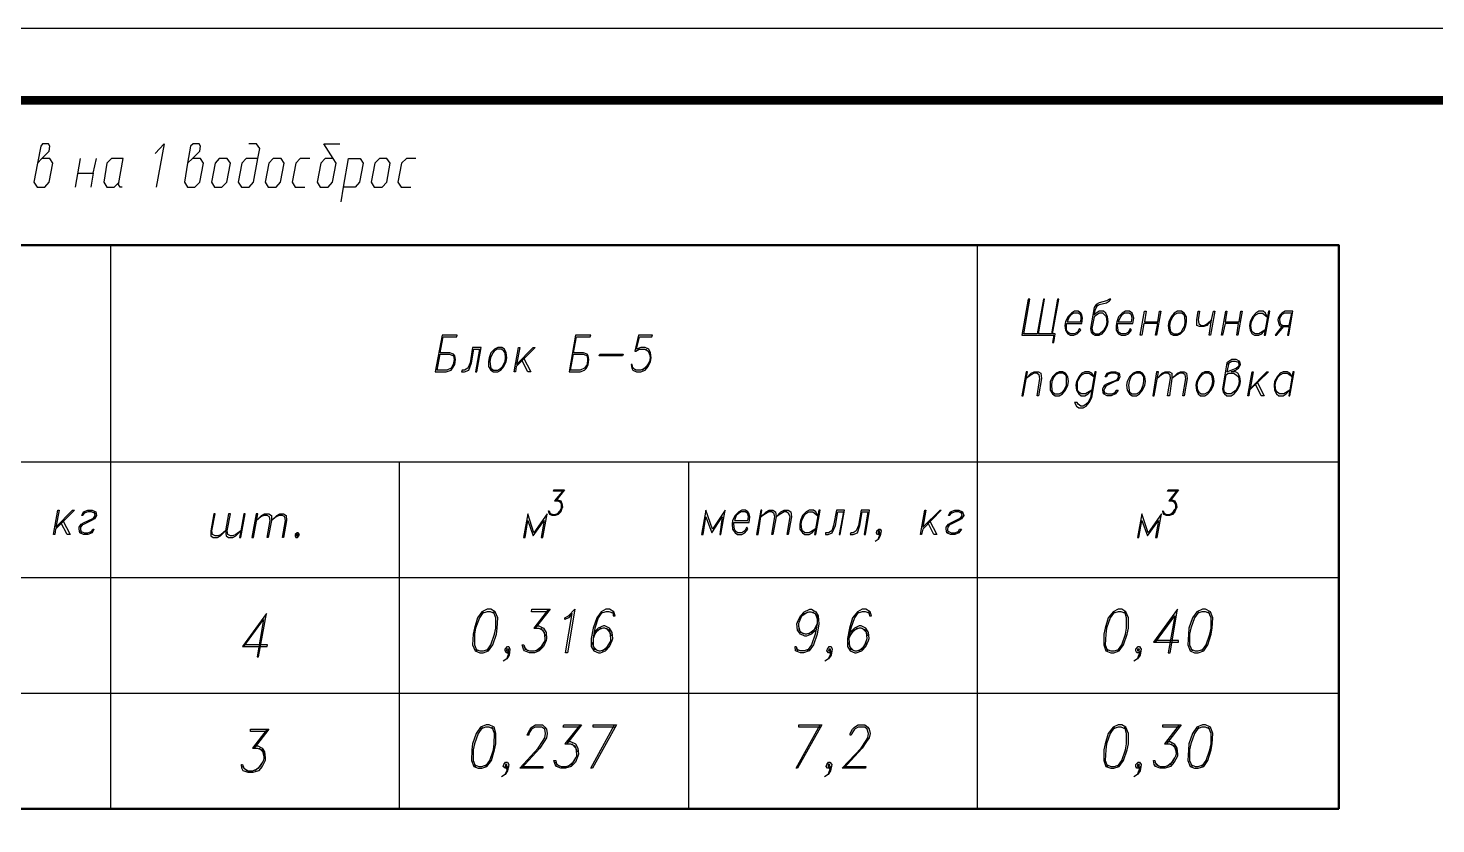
# Model space of a CAD drawing. Header units: millimetres. Extents: x 4241 to 6572, y 870 to 1291.
# Drawn here: x 5787.9 to 5885.3, y 1235.6 to 1290.7 of the extents above; entities that cross this region are included whole.
import ezdxf
from ezdxf.enums import TextEntityAlignment as Align

# ---------------------------------------------------------------- set-up
doc = ezdxf.new("R2010")
doc.units = ezdxf.units.MM
doc.layers.add('_Штамп_рамка', color=7, linetype='Continuous')
doc.layers.add('PDF _0', color=7, linetype='Continuous')
doc.styles.add('Romans_2.5', font='romans.shx', dxfattribs={"width": 0.75, "height": 2.5})

# ---------------------------------------------------------------- blocks, each defined once
blk = doc.blocks.new('*U779')
blk.add_lwpolyline([(0, 0), (0, 420), (1189, 420), (1189, 0), (0, 0)])
at = {"const_width": 0.6}
blk.add_lwpolyline([(20, 5), (20, 415), (1184, 415), (1184, 5), (20, 5)], dxfattribs=at)
at = {"style": 'Romans_2.5', "width": 0.75}
blk.add_attdef('ФОРМАТ', text='', height=2.5, dxfattribs=at).set_placement((1149, 2.5), align=Align.MIDDLE_LEFT)

msp = doc.modelspace()

# ---------------------------------------------------------------- linework, layer by layer
at = {"layer": 'PDF _0', "lineweight": 25}
for points in [[(5788.5843, 1281.3053), (5788.3303, 1279.9929), (5788.542, 1279.6542), (5789.0923, 1279.6542), (5789.3887, 1279.9929), (5789.6427, 1281.3053), (5789.431, 1281.6439), (5788.8806, 1281.6439), (5789.3887, 1282.152), (5789.431, 1282.4906), (5789.3463, 1282.66), (5788.923, 1282.66), (5788.796, 1282.4906), (5788.5843, 1281.3053), (5788.8806, 1281.6439)], [(5796.7126, 1281.9826), (5797.3476, 1282.66), (5796.7973, 1279.6542)], [(5798.9563, 1281.3053), (5798.7447, 1279.9929), (5798.9563, 1279.6542), (5799.4643, 1279.6542), (5799.803, 1279.9929), (5800.057, 1281.3053), (5799.8454, 1281.6439), (5799.295, 1281.6439), (5799.803, 1282.152), (5799.8454, 1282.4906), (5799.7607, 1282.66), (5799.3373, 1282.66), (5799.168, 1282.4906), (5798.9563, 1281.3053), (5799.295, 1281.6439)], [(5803.8248, 1281.6439), (5803.0205, 1281.6439), (5802.7241, 1281.3053), (5802.4701, 1279.9929), (5802.6818, 1279.6542), (5803.2321, 1279.6542), (5803.5285, 1279.9929), (5803.8248, 1281.6439), (5803.9518, 1282.3213), (5803.7402, 1282.66), (5803.1898, 1282.66)], [(5809.032, 1281.6439), (5808.4817, 1281.6439), (5808.1853, 1281.3053), (5807.9313, 1279.9929), (5808.143, 1279.6542), (5808.6933, 1279.6542), (5808.9897, 1279.9929), (5809.2437, 1281.3053), (5809.032, 1281.6439), (5808.397, 1282.66), (5809.4977, 1282.66)], [(5791.2091, 1279.6542), (5791.5477, 1281.6439)], [(5791.3784, 1280.6279), (5792.4368, 1280.6279), (5792.6484, 1281.6439)], [(5794.4265, 1279.6542), (5794.2995, 1279.6542), (5794.1725, 1279.8235), (5794.5112, 1281.6439), (5793.7068, 1281.6439), (5793.3681, 1281.3053), (5793.1565, 1279.9929), (5793.3681, 1279.6542), (5793.8762, 1279.6542), (5794.2148, 1279.9929)], [(5807.4233, 1281.6439), (5806.7459, 1281.6439), (5806.4496, 1281.3053), (5806.1956, 1279.9929), (5806.4073, 1279.6542), (5807.0846, 1279.6542)], [(5809.5824, 1278.6382), (5809.7517, 1279.6542), (5810.0904, 1281.6439), (5810.8947, 1281.6439), (5811.1064, 1281.3053), (5810.8524, 1279.9929), (5810.5561, 1279.6542), (5809.7517, 1279.6542)], [(5814.7472, 1281.6439), (5814.1122, 1281.6439), (5813.7735, 1281.3053), (5813.5195, 1279.9929), (5813.7312, 1279.6542), (5814.4085, 1279.6542)], [(5792.4368, 1280.6279), (5792.2674, 1279.6542)], [(5861.8235, 1271.3989), (5862.0352, 1271.5259), (5862.5432, 1271.6529), (5862.7549, 1271.7799), (5862.8395, 1271.9069), (5862.7549, 1271.9069), (5862.5432, 1271.7799), (5862.0352, 1271.6529), (5861.8235, 1271.5259), (5861.6965, 1271.3142), (5861.4425, 1269.8749), (5861.4848, 1269.6209), (5861.5695, 1269.4938), (5861.7388, 1269.4092), (5862.0352, 1269.4092), (5862.2469, 1269.4938), (5862.4585, 1269.7479), (5862.6279, 1270.0865), (5862.6702, 1270.3405), (5862.6279, 1270.6792), (5862.5009, 1270.9332), (5862.3315, 1271.0602), (5862.0352, 1271.0602), (5861.8235, 1270.9332), (5861.6965, 1270.8062), (5861.7812, 1271.1872), (5861.9505, 1271.5259)], [(5830.8768, 1267.5041), (5830.6228, 1267.1231), (5830.3264, 1266.9961), (5830.0301, 1266.9961), (5829.7761, 1267.1231), (5829.7337, 1267.3771), (5829.6491, 1267.3771), (5829.6914, 1267.1231), (5829.7761, 1266.9961), (5830.0301, 1266.8691), (5830.3264, 1266.8691), (5830.6228, 1266.9961), (5830.8344, 1267.2501), (5831.0038, 1267.5888), (5831.0461, 1267.8428), (5831.0038, 1268.1815), (5830.8768, 1268.4355), (5830.6228, 1268.5625), (5830.3264, 1268.5625), (5830.0301, 1268.4355), (5830.2417, 1269.2822), (5831.0884, 1269.2822), (5831.1308, 1269.4092), (5830.1571, 1269.4092), (5829.9031, 1268.3085), (5829.9877, 1268.3085), (5830.1994, 1268.4355), (5830.5804, 1268.4355), (5830.8344, 1268.3085), (5830.9614, 1267.9698)], [(5830.6651, 1268.4355), (5830.9191, 1268.1815), (5830.9614, 1267.8428), (5830.9191, 1267.5888), (5830.7498, 1267.2501), (5830.4111, 1266.9961)], [(5822.1981, 1267.8428), (5822.7061, 1266.8691), (5822.4945, 1266.8691), (5822.0711, 1267.7158)], [(5871.7722, 1267.5041), (5871.4758, 1267.5888), (5871.2218, 1267.5888), (5870.8832, 1267.3771)], [(5871.0102, 1267.5041), (5870.8832, 1266.8691), (5871.1795, 1266.9961), (5871.5182, 1267.1231), (5871.8145, 1267.3771)], [(5871.7298, 1267.2501), (5871.7298, 1267.3771), (5871.6875, 1267.5888)], [(5829.9454, 1266.9961), (5829.6914, 1267.2501)], [(5863.0935, 1265.345), (5863.2206, 1265.599), (5863.3476, 1265.599), (5863.1782, 1265.345), (5862.8819, 1265.218), (5862.5855, 1265.218), (5862.3315, 1265.345), (5862.2892, 1265.599), (5862.2892, 1265.6837), (5862.4162, 1265.9377), (5862.6279, 1266.0647), (5863.1782, 1266.2764), (5863.3899, 1266.4034)], [(5862.6702, 1266.7844), (5862.5432, 1266.5304), (5862.4585, 1266.5304), (5862.5855, 1266.7844), (5862.8819, 1266.8691), (5863.1782, 1266.8691), (5863.4322, 1266.7844), (5863.4746, 1266.5304), (5863.3476, 1266.2764), (5863.1359, 1266.1917), (5862.6279, 1265.9377), (5862.4162, 1265.8107)], [(5863.4322, 1266.6574), (5863.1359, 1266.7844), (5862.8819, 1266.7844), (5862.5432, 1266.6574)], [(5863.2629, 1266.2764), (5863.3899, 1266.5304), (5863.3476, 1266.7844)], [(5862.5432, 1265.9377), (5862.4162, 1265.6837), (5862.3739, 1265.599), (5862.4162, 1265.345)], [(5862.3739, 1265.472), (5862.6279, 1265.345), (5862.9242, 1265.345), (5863.2206, 1265.472)], [(5872.9576, 1266.1917), (5873.4656, 1265.218), (5873.2539, 1265.218), (5872.8306, 1266.0647)], [(5824.9499, 1258.6138), (5824.2725, 1258.6138), (5824.3149, 1258.6985), (5825.0346, 1258.6985), (5824.4419, 1257.9364)], [(5824.9922, 1258.6985), (5824.3572, 1257.9364), (5824.5689, 1257.9364), (5824.7806, 1257.8518), (5824.8652, 1257.5978)], [(5867.454, 1258.6138), (5866.7767, 1258.6138), (5866.819, 1258.6985), (5867.5387, 1258.6985), (5866.946, 1257.9364)], [(5867.454, 1258.6985), (5866.8613, 1257.9364), (5867.073, 1257.9364), (5867.2424, 1257.8518), (5867.3694, 1257.5978)], [(5824.4419, 1258.0211), (5824.5689, 1258.0211), (5824.7806, 1257.9364), (5824.8652, 1257.7671), (5824.9076, 1257.5131), (5824.8652, 1257.4284), (5824.7806, 1257.1744), (5824.6112, 1257.0051), (5824.3995, 1256.9204), (5824.1879, 1256.9204), (5824.0185, 1257.0051), (5823.9762, 1257.0898), (5823.9339, 1257.2591), (5823.9762, 1257.2591), (5824.0185, 1257.0898), (5824.2302, 1257.0051), (5824.3995, 1257.0051), (5824.6112, 1257.0898), (5824.8229, 1257.3438)], [(5824.6536, 1257.9364), (5824.8229, 1257.7671), (5824.8229, 1257.5131), (5824.8229, 1257.4284), (5824.6959, 1257.1744), (5824.4842, 1257.0051)], [(5866.946, 1258.0211), (5867.073, 1258.0211), (5867.2847, 1257.9364), (5867.3694, 1257.7671), (5867.4117, 1257.5131), (5867.3694, 1257.4284), (5867.2847, 1257.1744), (5867.1154, 1257.0051), (5866.9037, 1256.9204), (5866.692, 1256.9204), (5866.5227, 1257.0051), (5866.4803, 1257.0898), (5866.438, 1257.2591), (5866.4803, 1257.2591), (5866.5227, 1257.0898), (5866.692, 1257.0051), (5866.9037, 1257.0051), (5867.1154, 1257.0898), (5867.2847, 1257.3438)], [(5867.1577, 1257.9364), (5867.327, 1257.7671), (5867.327, 1257.5131), (5867.327, 1257.4284), (5867.2, 1257.1744), (5866.9884, 1257.0051)], [(5792.2674, 1255.735), (5792.3944, 1255.989), (5792.4791, 1255.989), (5792.3521, 1255.735), (5792.0558, 1255.608), (5791.7594, 1255.608), (5791.5054, 1255.735), (5791.4631, 1255.989), (5791.4631, 1256.1161), (5791.5901, 1256.3277), (5791.8017, 1256.4547), (5792.3521, 1256.7087), (5792.5638, 1256.8357)], [(5791.8441, 1257.1744), (5791.7171, 1256.9204), (5791.6324, 1256.9204), (5791.7594, 1257.1744), (5792.0558, 1257.3014), (5792.3521, 1257.3014), (5792.6061, 1257.1744), (5792.6484, 1256.9204), (5792.5214, 1256.7087), (5792.3098, 1256.5817), (5791.8017, 1256.3277), (5791.5901, 1256.2431)], [(5792.6061, 1257.0474), (5792.3098, 1257.1744), (5792.0558, 1257.1744), (5791.7171, 1257.0474)], [(5792.4368, 1256.7087), (5792.5638, 1256.9204), (5792.5214, 1257.1744)], [(5824.1455, 1257.0051), (5823.9762, 1257.1744)], [(5852.2558, 1255.735), (5852.3828, 1255.989), (5852.5098, 1255.989), (5852.3405, 1255.735), (5852.0442, 1255.608), (5851.7478, 1255.608), (5851.4938, 1255.735), (5851.4515, 1255.989), (5851.4515, 1256.1161), (5851.6208, 1256.3277), (5851.8325, 1256.4547), (5852.3405, 1256.7087), (5852.5522, 1256.8357)], [(5851.8325, 1257.1744), (5851.7055, 1256.9204), (5851.6208, 1256.9204), (5851.7478, 1257.1744), (5852.0442, 1257.3014), (5852.3405, 1257.3014), (5852.5945, 1257.1744), (5852.6792, 1256.9204), (5852.5098, 1256.7087), (5852.2982, 1256.5817), (5851.7902, 1256.3277), (5851.5785, 1256.2431)], [(5852.5945, 1257.0474), (5852.3405, 1257.1744), (5852.0442, 1257.1744), (5851.7478, 1257.0474)], [(5852.4252, 1256.7087), (5852.5522, 1256.9204), (5852.5098, 1257.1744)], [(5866.6497, 1257.0051), (5866.4803, 1257.1744)], [(5790.32, 1256.5817), (5790.828, 1255.608), (5790.6164, 1255.608), (5790.193, 1256.4547)], [(5791.5054, 1255.862), (5791.8017, 1255.735), (5792.0558, 1255.735), (5792.3944, 1255.862)], [(5791.7171, 1256.3277), (5791.5477, 1256.1161), (5791.5477, 1255.989), (5791.5901, 1255.735)], [(5846.7523, 1255.2694), (5846.9217, 1255.735), (5846.7947, 1255.608), (5846.71, 1255.608), (5846.6253, 1255.735), (5846.6676, 1255.862), (5846.7947, 1255.989), (5846.8793, 1255.989), (5846.964, 1255.862), (5846.8793, 1255.5234), (5846.7523, 1255.2694), (5846.5406, 1255.1424)], [(5850.3084, 1256.5817), (5850.8165, 1255.608), (5850.6048, 1255.608), (5850.1814, 1256.4547)], [(5851.7055, 1256.3277), (5851.5785, 1256.1161), (5851.5361, 1255.989), (5851.5785, 1255.735)], [(5851.5361, 1255.862), (5851.7902, 1255.735), (5852.0865, 1255.735), (5852.3828, 1255.862)], [(5846.7947, 1255.608), (5846.8793, 1255.5234)], [(5802.8511, 1247.8608), (5804.2058, 1249.7235), (5803.7825, 1247.1411), (5803.8672, 1247.1411), (5804.4175, 1250.1468), (5802.7665, 1247.8608), (5804.4599, 1247.8608), (5804.5022, 1247.9878), (5802.8935, 1247.9878)], [(5819.4464, 1250.2739), (5819.15, 1249.8505), (5818.896, 1249.1308), (5818.8113, 1248.7075), (5818.8113, 1247.9878), (5818.9807, 1247.5644)], [(5820.2084, 1250.1468), (5819.9121, 1250.2739), (5819.7004, 1250.2739), (5819.3194, 1250.1468)], [(5819.658, 1247.5644), (5819.9544, 1247.9878), (5820.2084, 1248.7075), (5820.2931, 1249.1308), (5820.2931, 1249.8505), (5820.1237, 1250.2739)], [(5823.8915, 1250.2739), (5822.7485, 1250.2739), (5822.7908, 1250.4432), (5824.0609, 1250.4432), (5823.0025, 1249.1308)], [(5823.9339, 1250.4432), (5822.9178, 1249.1308), (5823.2565, 1249.1308), (5823.5528, 1249.0038), (5823.7222, 1248.5805)], [(5828.379, 1250.2739), (5828.4213, 1249.9775), (5828.5484, 1249.9775), (5828.4637, 1250.2739), (5828.1673, 1250.4432), (5827.9133, 1250.4432), (5827.5747, 1250.2739), (5827.2783, 1249.8505), (5827.0243, 1249.1308), (5826.8973, 1248.4111), (5826.8973, 1247.8608), (5827.0666, 1247.5644), (5827.4053, 1247.4374), (5827.5323, 1247.4374), (5827.871, 1247.5644), (5828.1673, 1247.8608), (5828.3367, 1248.2841), (5828.379, 1248.4111), (5828.3367, 1248.8345), (5828.1673, 1249.1308), (5827.8287, 1249.3001), (5827.744, 1249.3001), (5827.363, 1249.1308), (5827.0666, 1248.8345)], [(5827.6593, 1250.2739), (5827.363, 1249.8505), (5827.1513, 1249.1308), (5827.0243, 1248.4111), (5827.0243, 1247.8608), (5827.3206, 1247.5644)], [(5828.4637, 1250.1468), (5828.125, 1250.2739), (5827.9133, 1250.2739), (5827.5323, 1250.1468)], [(5842.4342, 1249.0038), (5842.1378, 1248.7075), (5841.7991, 1248.5805), (5841.6721, 1248.5805), (5841.3758, 1248.7075), (5841.1641, 1249.0038), (5841.1218, 1249.4272), (5841.1641, 1249.5542), (5841.3758, 1249.9775), (5841.6298, 1250.2739), (5842.0108, 1250.4432), (5842.1378, 1250.4432), (5842.4342, 1250.2739), (5842.6035, 1249.9775), (5842.6458, 1249.4272), (5842.5188, 1248.7075), (5842.2648, 1247.9878), (5841.9685, 1247.5644), (5841.5875, 1247.4374), (5841.3758, 1247.4374), (5841.0371, 1247.5644), (5840.9948, 1247.8608), (5841.0795, 1247.8608), (5841.1641, 1247.5644)], [(5841.5875, 1248.7075), (5841.2911, 1249.0038), (5841.2488, 1249.4272), (5841.2911, 1249.5542), (5841.4605, 1249.9775), (5841.8838, 1250.2739)], [(5841.2911, 1249.7235), (5841.6298, 1250.1468), (5841.9685, 1250.2739), (5842.0955, 1250.2739), (5842.3918, 1250.1468), (5842.5612, 1249.7235)], [(5842.2225, 1250.2739), (5842.5188, 1249.9775), (5842.5188, 1249.4272), (5842.3918, 1248.7075), (5842.1378, 1247.9878), (5841.8415, 1247.5644)], [(5846.075, 1250.2739), (5846.1596, 1249.9775), (5846.2866, 1249.9775), (5846.202, 1250.2739), (5845.9056, 1250.4432), (5845.6516, 1250.4432), (5845.3129, 1250.2739), (5844.9743, 1249.8505), (5844.7626, 1249.1308), (5844.6356, 1248.4111), (5844.6356, 1247.8608), (5844.8049, 1247.5644), (5845.1436, 1247.4374), (5845.2283, 1247.4374), (5845.6093, 1247.5644), (5845.9056, 1247.8608), (5846.075, 1248.2841), (5846.1173, 1248.4111), (5846.075, 1248.8345), (5845.9056, 1249.1308), (5845.5669, 1249.3001), (5845.4399, 1249.3001), (5845.1013, 1249.1308), (5844.8049, 1248.8345)], [(5845.3976, 1250.2739), (5845.1013, 1249.8505), (5844.8472, 1249.1308), (5844.7202, 1248.4111), (5844.7626, 1247.8608), (5845.0589, 1247.5644)], [(5846.202, 1250.1468), (5845.8633, 1250.2739), (5845.6516, 1250.2739), (5845.2706, 1250.1468)], [(5863.0935, 1250.2739), (5862.7972, 1249.8505), (5862.5432, 1249.1308), (5862.5009, 1248.7075), (5862.4585, 1247.9878), (5862.6279, 1247.5644)], [(5863.8979, 1250.1468), (5863.5592, 1250.2739), (5863.3476, 1250.2739), (5862.9665, 1250.1468)], [(5863.3052, 1247.5644), (5863.6016, 1247.9878), (5863.8556, 1248.7075), (5863.9402, 1249.1308), (5863.9402, 1249.8505), (5863.8132, 1250.2739)], [(5865.93, 1248.1571), (5867.2847, 1249.9775), (5866.819, 1247.4374), (5866.946, 1247.4374), (5867.454, 1250.4432), (5865.803, 1248.1571), (5867.5387, 1248.1571), (5867.5387, 1248.2841), (5865.9723, 1248.2841)], [(5868.9358, 1250.2739), (5868.6394, 1249.8505), (5868.3854, 1249.1308), (5868.3007, 1248.7075), (5868.3007, 1247.9878), (5868.4701, 1247.5644)], [(5869.6978, 1250.1468), (5869.4014, 1250.2739), (5869.1474, 1250.2739), (5868.8087, 1250.1468)], [(5869.1474, 1247.5644), (5869.4438, 1247.9878), (5869.6978, 1248.7075), (5869.7824, 1249.1308), (5869.7824, 1249.8505), (5869.6131, 1250.2739)], [(5823.0448, 1249.3001), (5823.2565, 1249.3001), (5823.5952, 1249.1308), (5823.7645, 1248.8345), (5823.8069, 1248.4111), (5823.7645, 1248.2841), (5823.5952, 1247.8608), (5823.2988, 1247.5644), (5822.9602, 1247.4374), (5822.6215, 1247.4374), (5822.2828, 1247.5644), (5822.1981, 1247.6914), (5822.1135, 1247.9878), (5822.2405, 1247.9878), (5822.3251, 1247.6914), (5822.6215, 1247.5644), (5822.9602, 1247.5644), (5823.3412, 1247.6914), (5823.6375, 1248.1571)], [(5823.3835, 1249.1308), (5823.6375, 1248.8345), (5823.6798, 1248.4111), (5823.6798, 1248.2841), (5823.4682, 1247.8608), (5823.0872, 1247.5644)], [(5828.2943, 1248.5805), (5828.125, 1249.0038), (5827.8287, 1249.1308), (5827.7017, 1249.1308), (5827.3206, 1249.0038), (5827.0243, 1248.5805)], [(5827.5747, 1249.1308), (5827.1936, 1248.8345), (5827.0243, 1248.4111)], [(5827.6593, 1247.5644), (5828.0403, 1247.8608), (5828.252, 1248.2841), (5828.252, 1248.4111), (5828.2097, 1248.8345), (5827.9557, 1249.1308)], [(5842.4765, 1249.3001), (5842.1802, 1248.8345), (5841.7991, 1248.7075), (5841.7145, 1248.7075), (5841.3758, 1248.8345), (5841.2488, 1249.3001)], [(5842.5188, 1249.4272), (5842.3072, 1249.0038), (5841.9261, 1248.7075)], [(5845.3129, 1249.1308), (5844.9319, 1248.8345), (5844.7202, 1248.4111)], [(5846.0326, 1248.5805), (5845.8633, 1249.0038), (5845.5669, 1249.1308), (5845.4399, 1249.1308), (5845.0589, 1249.0038), (5844.7626, 1248.5805)], [(5845.3976, 1247.5644), (5845.7786, 1247.8608), (5845.948, 1248.2841), (5845.9903, 1248.4111), (5845.948, 1248.8345), (5845.6516, 1249.1308)], [(5821.0551, 1247.0141), (5821.2668, 1247.5644), (5821.0974, 1247.4374), (5821.0128, 1247.4374), (5820.9281, 1247.5644), (5820.9281, 1247.6914), (5821.0974, 1247.8608), (5821.1821, 1247.8608), (5821.2668, 1247.6914), (5821.2244, 1247.2681), (5821.0551, 1247.0141), (5820.8011, 1246.8447)], [(5822.4945, 1247.5644), (5822.2405, 1247.8608)], [(5826.9396, 1248.1571), (5827.109, 1247.6914), (5827.4476, 1247.5644), (5827.5323, 1247.5644), (5827.9133, 1247.6914), (5828.2097, 1248.1571)], [(5843.3232, 1247.0141), (5843.5772, 1247.5644), (5843.4079, 1247.4374), (5843.3232, 1247.4374), (5843.1962, 1247.5644), (5843.2385, 1247.6914), (5843.3655, 1247.8608), (5843.4925, 1247.8608), (5843.5772, 1247.6914), (5843.4925, 1247.2681), (5843.3232, 1247.0141), (5843.0692, 1246.8447)], [(5844.6779, 1248.1571), (5844.8472, 1247.6914), (5845.1436, 1247.5644), (5845.2706, 1247.5644), (5845.6516, 1247.6914), (5845.948, 1248.1571)], [(5864.7023, 1247.0141), (5864.9139, 1247.5644), (5864.7869, 1247.4374), (5864.6599, 1247.4374), (5864.5753, 1247.5644), (5864.5753, 1247.6914), (5864.7446, 1247.8608), (5864.8293, 1247.8608), (5864.9563, 1247.6914), (5864.8716, 1247.2681), (5864.7023, 1247.0141), (5864.4483, 1246.8447)], [(5818.896, 1247.6914), (5819.1924, 1247.5644), (5819.4464, 1247.5644), (5819.785, 1247.6914)], [(5821.0974, 1247.4374), (5821.2244, 1247.2681)], [(5841.9685, 1247.6914), (5841.6298, 1247.5644), (5841.3758, 1247.5644), (5841.0795, 1247.6914)], [(5843.4079, 1247.4374), (5843.4925, 1247.2681)], [(5862.5432, 1247.6914), (5862.8395, 1247.5644), (5863.0935, 1247.5644), (5863.4746, 1247.6914)], [(5864.7869, 1247.4374), (5864.8716, 1247.2681)], [(5868.3854, 1247.6914), (5868.6817, 1247.5644), (5868.8934, 1247.5644), (5869.2744, 1247.6914)], [(5804.4599, 1241.9762), (5803.3168, 1241.9762), (5803.3168, 1242.1456), (5804.5869, 1242.1456), (5803.5708, 1240.8332)], [(5804.4599, 1242.1456), (5803.4438, 1240.8332), (5803.7825, 1240.8332), (5804.1212, 1240.7062), (5804.2482, 1240.2828)], [(5819.3617, 1242.2726), (5819.0654, 1241.8492), (5818.8113, 1241.1295), (5818.7267, 1240.7062), (5818.7267, 1239.9865), (5818.896, 1239.5631)], [(5820.1237, 1242.1456), (5819.8274, 1242.2726), (5819.5734, 1242.2726), (5819.2347, 1242.1456)], [(5819.5734, 1239.5631), (5819.8697, 1239.9865), (5820.1237, 1240.7062), (5820.1661, 1241.1295), (5820.2084, 1241.8492), (5820.0391, 1242.2726)], [(5822.0711, 1239.5631), (5823.5528, 1239.5631), (5823.5528, 1239.4361), (5821.9441, 1239.4361), (5823.2142, 1240.8332), (5823.5105, 1241.2989), (5823.6798, 1241.5529), (5823.7222, 1241.8492), (5823.6798, 1242.1456), (5823.4682, 1242.2726), (5823.0025, 1242.2726), (5822.7485, 1242.1456), (5822.5791, 1241.8492), (5822.5791, 1241.7222), (5822.4521, 1241.7222), (5822.4945, 1241.8492), (5822.6638, 1242.1456), (5822.7908, 1242.2726), (5823.0448, 1242.4419), (5823.5105, 1242.4419), (5823.6798, 1242.2726), (5823.8069, 1242.1456), (5823.8492, 1241.8492), (5823.8069, 1241.5529), (5823.6375, 1241.2989), (5823.3412, 1240.8332), (5822.0711, 1239.4361)], [(5826.0929, 1242.2726), (5824.9499, 1242.2726), (5824.9922, 1242.4419), (5826.2199, 1242.4419), (5825.2039, 1241.1295)], [(5826.1353, 1242.4419), (5825.0769, 1241.1295), (5825.4579, 1241.1295), (5825.7543, 1241.0025), (5825.9236, 1240.5792)], [(5828.506, 1242.2726), (5827.0243, 1242.2726), (5827.0243, 1242.4419), (5828.633, 1242.4419), (5826.982, 1239.4361), (5826.855, 1239.4361), (5828.506, 1242.4419)], [(5842.7305, 1242.2726), (5841.2488, 1242.2726), (5841.2488, 1242.4419), (5842.8575, 1242.4419), (5841.1641, 1239.4361), (5841.0795, 1239.4361), (5842.7305, 1242.4419)], [(5844.4239, 1239.5631), (5845.9056, 1239.5631), (5845.8633, 1239.4361), (5844.2546, 1239.4361), (5845.5669, 1240.8332), (5845.8633, 1241.2989), (5846.0326, 1241.5529), (5846.075, 1241.8492), (5845.9903, 1242.1456), (5845.821, 1242.2726), (5845.3553, 1242.2726), (5845.1013, 1242.1456), (5844.9319, 1241.8492), (5844.8896, 1241.7222), (5844.8049, 1241.7222), (5844.8049, 1241.8492), (5844.9743, 1242.1456), (5845.1013, 1242.2726), (5845.3553, 1242.4419), (5845.821, 1242.4419), (5846.0326, 1242.2726), (5846.1173, 1242.1456), (5846.202, 1241.8492), (5846.1173, 1241.5529), (5845.948, 1241.2989), (5845.6516, 1240.8332), (5844.3816, 1239.4361)], [(5863.0935, 1242.2726), (5862.7972, 1241.8492), (5862.5432, 1241.1295), (5862.5009, 1240.7062), (5862.4585, 1239.9865), (5862.6279, 1239.5631)], [(5863.8979, 1242.1456), (5863.5592, 1242.2726), (5863.3476, 1242.2726), (5862.9665, 1242.1456)], [(5863.3052, 1239.5631), (5863.6016, 1239.9865), (5863.8556, 1240.7062), (5863.9402, 1241.1295), (5863.9402, 1241.8492), (5863.8132, 1242.2726)], [(5867.581, 1242.2726), (5866.438, 1242.2726), (5866.438, 1242.4419), (5867.708, 1242.4419), (5866.692, 1241.1295)], [(5867.581, 1242.4419), (5866.565, 1241.1295), (5866.9037, 1241.1295), (5867.2424, 1241.0025), (5867.3694, 1240.5792)], [(5868.9358, 1242.2726), (5868.6394, 1241.8492), (5868.3854, 1241.1295), (5868.3007, 1240.7062), (5868.3007, 1239.9865), (5868.4701, 1239.5631)], [(5869.6978, 1242.1456), (5869.4014, 1242.2726), (5869.1474, 1242.2726), (5868.8087, 1242.1456)], [(5869.1474, 1239.5631), (5869.4438, 1239.9865), (5869.6978, 1240.7062), (5869.7824, 1241.1295), (5869.7824, 1241.8492), (5869.6131, 1242.2726)], [(5825.2462, 1241.2989), (5825.4579, 1241.2989), (5825.7966, 1241.1295), (5825.9659, 1240.8332), (5826.0083, 1240.4098), (5825.9659, 1240.2828), (5825.7966, 1239.8595), (5825.5002, 1239.5631), (5825.1192, 1239.4361), (5824.7806, 1239.4361), (5824.4842, 1239.5631), (5824.3995, 1239.6902), (5824.3149, 1239.9865), (5824.4419, 1239.9865), (5824.4842, 1239.6902), (5824.8229, 1239.5631), (5825.1616, 1239.5631), (5825.5426, 1239.6902), (5825.8389, 1240.1558)], [(5825.5426, 1241.1295), (5825.8389, 1240.8332), (5825.8813, 1240.4098), (5825.8813, 1240.2828), (5825.6696, 1239.8595), (5825.2886, 1239.5631)], [(5866.692, 1241.2989), (5866.946, 1241.2989), (5867.2424, 1241.1295), (5867.4117, 1240.8332), (5867.454, 1240.4098), (5867.454, 1240.2828), (5867.2424, 1239.8595), (5866.9884, 1239.5631), (5866.6073, 1239.4361), (5866.2687, 1239.4361), (5865.93, 1239.5631), (5865.8453, 1239.6902), (5865.803, 1239.9865), (5865.8876, 1239.9865), (5865.9723, 1239.6902), (5866.2687, 1239.5631), (5866.6073, 1239.5631), (5866.9884, 1239.6902), (5867.2847, 1240.1558)], [(5867.0307, 1241.1295), (5867.327, 1240.8332), (5867.3694, 1240.4098), (5867.327, 1240.2828), (5867.1154, 1239.8595), (5866.7343, 1239.5631)], [(5803.5708, 1241.0025), (5803.8248, 1241.0025), (5804.1212, 1240.8332), (5804.2905, 1240.5792), (5804.3328, 1240.1558), (5804.3328, 1239.9865), (5804.1212, 1239.5631), (5803.8672, 1239.2668), (5803.4862, 1239.1398), (5803.1475, 1239.1398), (5802.8088, 1239.2668), (5802.7241, 1239.4361), (5802.6818, 1239.6902), (5802.7665, 1239.6902), (5802.8511, 1239.4361), (5803.1475, 1239.2668), (5803.4862, 1239.2668), (5803.8672, 1239.4361), (5804.1635, 1239.8595)], [(5803.9095, 1240.8332), (5804.2058, 1240.5792), (5804.2482, 1240.1558), (5804.2058, 1239.9865), (5803.9942, 1239.5631), (5803.6132, 1239.2668)], [(5803.0628, 1239.2668), (5802.7665, 1239.5631)], [(5818.769, 1239.6902), (5819.1077, 1239.5631), (5819.3194, 1239.5631), (5819.7004, 1239.6902)], [(5820.9281, 1239.0128), (5821.1821, 1239.5631), (5821.0128, 1239.4361), (5820.9281, 1239.4361), (5820.8011, 1239.5631), (5820.8434, 1239.6902), (5820.9704, 1239.8595), (5821.0974, 1239.8595), (5821.1821, 1239.6902), (5821.0974, 1239.2668), (5820.9281, 1239.0128), (5820.6741, 1238.8435)], [(5821.0128, 1239.4361), (5821.0974, 1239.2668)], [(5824.6959, 1239.5631), (5824.3995, 1239.8595)], [(5843.2809, 1239.0128), (5843.4925, 1239.5631), (5843.3655, 1239.4361), (5843.2385, 1239.4361), (5843.1539, 1239.5631), (5843.1962, 1239.6902), (5843.3232, 1239.8595), (5843.4079, 1239.8595), (5843.5349, 1239.6902), (5843.4502, 1239.2668), (5843.2809, 1239.0128), (5843.0269, 1238.8435)], [(5843.3655, 1239.4361), (5843.4502, 1239.2668)], [(5862.5432, 1239.6902), (5862.8395, 1239.5631), (5863.0935, 1239.5631), (5863.4746, 1239.6902)], [(5864.7023, 1239.0128), (5864.9139, 1239.5631), (5864.7869, 1239.4361), (5864.6599, 1239.4361), (5864.5753, 1239.5631), (5864.5753, 1239.6902), (5864.7446, 1239.8595), (5864.8293, 1239.8595), (5864.9563, 1239.6902), (5864.8716, 1239.2668), (5864.7023, 1239.0128), (5864.4483, 1238.8435)], [(5864.7869, 1239.4361), (5864.8716, 1239.2668)], [(5866.184, 1239.5631), (5865.8876, 1239.8595)], [(5868.3854, 1239.6902), (5868.6817, 1239.5631), (5868.8934, 1239.5631), (5869.2744, 1239.6902)]]:
    msp.add_lwpolyline(points, dxfattribs=at)
for points in [[(5801.3271, 1279.6542), (5801.6658, 1279.9929), (5801.9198, 1281.3053), (5801.7081, 1281.6439), (5801.1577, 1281.6439), (5800.8614, 1281.3053), (5800.6074, 1279.9929), (5800.8191, 1279.6542)], [(5805.0949, 1279.6542), (5805.3912, 1279.9929), (5805.6452, 1281.3053), (5805.4336, 1281.6439), (5804.8832, 1281.6439), (5804.5869, 1281.3053), (5804.3328, 1279.9929), (5804.5445, 1279.6542)], [(5812.4188, 1279.6542), (5812.7575, 1279.9929), (5812.9691, 1281.3053), (5812.7575, 1281.6439), (5812.2495, 1281.6439), (5811.9108, 1281.3053), (5811.6568, 1279.9929), (5811.8684, 1279.6542)], [(5856.828, 1269.4938), (5857.2513, 1271.9069), (5857.1243, 1271.9069), (5856.701, 1269.4092), (5858.9024, 1269.4092), (5858.8177, 1268.9012), (5858.9024, 1268.9012), (5858.9871, 1269.4938), (5858.8177, 1269.4938), (5859.2411, 1271.9069), (5859.1564, 1271.9069), (5858.7331, 1269.4938), (5857.844, 1269.4938), (5858.2674, 1271.9069), (5858.1827, 1271.9069), (5857.7594, 1269.4938)], [(5859.7914, 1270.2135), (5860.8498, 1270.2135), (5860.8921, 1270.5946), (5860.8498, 1270.8062), (5860.7651, 1270.9332), (5860.5958, 1271.0602), (5860.3418, 1271.0602), (5860.1301, 1270.9332), (5859.8761, 1270.6792), (5859.7068, 1270.3405), (5859.6644, 1270.0865), (5859.7068, 1269.7479), (5859.8761, 1269.4938), (5860.0454, 1269.4092), (5860.2995, 1269.4092), (5860.5111, 1269.4938), (5860.7651, 1269.7479), (5860.6805, 1269.8749), (5860.5535, 1269.6209), (5860.3418, 1269.4938), (5860.0454, 1269.4938), (5859.8761, 1269.6209), (5859.7914, 1269.7479), (5859.7914, 1270.0865)], [(5860.7651, 1270.3405), (5860.8075, 1270.5946), (5860.7651, 1270.8062), (5860.5958, 1270.9332), (5860.2995, 1270.9332), (5860.0878, 1270.8062), (5859.9608, 1270.6792), (5859.8338, 1270.3405)], [(5861.6965, 1270.6792), (5861.5272, 1269.8749), (5861.6118, 1269.6209), (5861.7812, 1269.4938), (5862.0352, 1269.4938), (5862.3739, 1269.7479), (5862.5432, 1270.0865), (5862.5855, 1270.3405), (5862.5432, 1270.6792), (5862.2892, 1270.9332), (5862.0352, 1270.9332)], [(5863.3052, 1270.2135), (5864.3636, 1270.2135), (5864.4483, 1270.5946), (5864.3636, 1270.8062), (5864.3213, 1270.9332), (5864.1519, 1271.0602), (5863.8556, 1271.0602), (5863.6439, 1270.9332), (5863.3899, 1270.6792), (5863.2629, 1270.3405), (5863.2206, 1270.0865), (5863.2206, 1269.7479), (5863.3899, 1269.4938), (5863.5592, 1269.4092), (5863.8556, 1269.4092), (5864.0672, 1269.4938), (5864.2789, 1269.7479), (5864.1943, 1269.8749), (5864.0672, 1269.6209), (5863.8556, 1269.4938), (5863.5592, 1269.4938), (5863.3899, 1269.6209), (5863.3476, 1269.7479), (5863.3052, 1270.0865)], [(5864.2789, 1270.3405), (5864.3213, 1270.5946), (5864.2789, 1270.8062), (5864.1096, 1270.9332), (5863.8132, 1270.9332), (5863.6016, 1270.8062), (5863.5169, 1270.6792), (5863.3476, 1270.3405)], [(5864.9986, 1269.4092), (5864.8716, 1269.4092), (5865.168, 1271.0602), (5865.295, 1271.0602), (5865.168, 1270.3405), (5866.0993, 1270.3405), (5866.2263, 1271.0602), (5866.311, 1271.0602), (5866.0146, 1269.4092), (5865.93, 1269.4092), (5866.0993, 1270.2135), (5865.1256, 1270.2135)], [(5867.454, 1271.0602), (5867.2424, 1270.9332), (5867.0307, 1270.6792), (5866.8613, 1270.3405), (5866.819, 1270.0865), (5866.8613, 1269.7479), (5866.9884, 1269.4938), (5867.1577, 1269.4092), (5867.454, 1269.4092), (5867.6657, 1269.4938), (5867.9197, 1269.7479), (5868.0467, 1270.0865), (5868.0891, 1270.3405), (5868.0891, 1270.6792), (5867.9197, 1270.9332), (5867.7504, 1271.0602)], [(5867.454, 1270.9332), (5867.2424, 1270.8062), (5867.1154, 1270.6792), (5866.946, 1270.3405), (5866.9037, 1270.0865), (5866.946, 1269.7479), (5867.0307, 1269.6209), (5867.2, 1269.4938), (5867.4964, 1269.4938), (5867.708, 1269.6209), (5867.7927, 1269.7479), (5867.9621, 1270.0865), (5868.0044, 1270.3405), (5867.9621, 1270.6792), (5867.9197, 1270.8062), (5867.7504, 1270.9332)], [(5869.8248, 1270.4675), (5869.4861, 1270.0865), (5869.2744, 1270.0019), (5868.9781, 1270.0019), (5868.8087, 1270.0865), (5868.8087, 1270.4675), (5868.8934, 1271.0602), (5868.9781, 1271.0602), (5868.8934, 1270.4675), (5868.9358, 1270.2135), (5869.1051, 1270.0865), (5869.3168, 1270.0865), (5869.5284, 1270.2135), (5869.8248, 1270.4675), (5869.9518, 1271.0602), (5870.0365, 1271.0602), (5869.7401, 1269.4092), (5869.6554, 1269.4092)], [(5870.5868, 1269.4092), (5870.5021, 1269.4092), (5870.7985, 1271.0602), (5870.8832, 1271.0602), (5870.7561, 1270.3405), (5871.7298, 1270.3405), (5871.8569, 1271.0602), (5871.9415, 1271.0602), (5871.6452, 1269.4092), (5871.5605, 1269.4092), (5871.6875, 1270.2135), (5870.7561, 1270.2135)], [(5873.5079, 1269.7479), (5873.0846, 1269.4938), (5872.8306, 1269.4938), (5872.6612, 1269.6209), (5872.5765, 1269.7479), (5872.5342, 1270.0865), (5872.5765, 1270.3405), (5872.7459, 1270.6792), (5872.8729, 1270.8062), (5873.0846, 1270.9332), (5873.3386, 1270.9332), (5873.6772, 1270.6792), (5873.5502, 1270.9332), (5873.3809, 1271.0602), (5873.0846, 1271.0602), (5872.8729, 1270.9332), (5872.6612, 1270.6792), (5872.4919, 1270.3405), (5872.4495, 1270.0865), (5872.4919, 1269.7479), (5872.6189, 1269.4938), (5872.7882, 1269.4092), (5873.0846, 1269.4092), (5873.2962, 1269.4938)], [(5873.5502, 1269.4092), (5873.8466, 1271.0602), (5873.7619, 1271.0602), (5873.4656, 1269.4092)], [(5874.8203, 1270.0019), (5875.2013, 1270.0019), (5875.0743, 1269.4092), (5875.159, 1269.4092), (5875.4553, 1271.0602), (5874.905, 1271.0602), (5874.6933, 1270.9332), (5874.5663, 1270.8062), (5874.4393, 1270.5946), (5874.3969, 1270.4675), (5874.4816, 1270.2135), (5874.5239, 1270.0865), (5874.6933, 1270.0019), (5874.2276, 1269.4092), (5874.3123, 1269.4092)], [(5875.2013, 1270.0865), (5875.3706, 1270.9332), (5874.8626, 1270.9332), (5874.6509, 1270.8062), (5874.5239, 1270.5946), (5874.5239, 1270.4675), (5874.5663, 1270.2135), (5874.7356, 1270.0865)], [(5816.6523, 1269.2822), (5817.5836, 1269.2822), (5817.626, 1269.4092), (5816.5676, 1269.4092), (5816.1019, 1266.8691), (5816.8639, 1266.8691), (5817.2026, 1266.9961), (5817.2873, 1267.1231), (5817.4566, 1267.3771), (5817.499, 1267.7158), (5817.4566, 1267.9698), (5817.372, 1268.0968), (5817.118, 1268.1815), (5816.4406, 1268.1815)], [(5825.8813, 1269.2822), (5826.8126, 1269.2822), (5826.855, 1269.4092), (5825.7966, 1269.4092), (5825.3732, 1266.8691), (5826.1353, 1266.8691), (5826.4316, 1266.9961), (5826.5586, 1267.1231), (5826.6856, 1267.3771), (5826.728, 1267.7158), (5826.6856, 1267.9698), (5826.601, 1268.0968), (5826.3469, 1268.1815), (5825.6696, 1268.1815)], [(5818.896, 1266.8691), (5818.9807, 1266.8691), (5819.277, 1268.5625), (5818.6843, 1268.5625), (5818.515, 1267.5041), (5818.3457, 1267.1231), (5818.134, 1266.9961), (5817.9647, 1266.9961), (5817.9223, 1266.8691), (5818.134, 1266.8691), (5818.4303, 1266.9961), (5818.5997, 1267.5041), (5818.769, 1268.4355), (5819.15, 1268.4355)], [(5820.4201, 1268.5625), (5820.2084, 1268.4355), (5819.9544, 1268.1815), (5819.8274, 1267.8428), (5819.785, 1267.5888), (5819.785, 1267.2501), (5819.9544, 1266.9961), (5820.1237, 1266.8691), (5820.4201, 1266.8691), (5820.6317, 1266.9961), (5820.8434, 1267.2501), (5821.0128, 1267.5888), (5821.0551, 1267.8428), (5821.0128, 1268.1815), (5820.8858, 1268.4355), (5820.7164, 1268.5625)], [(5820.3777, 1268.4355), (5820.1661, 1268.3085), (5820.0814, 1268.1815), (5819.9121, 1267.8428), (5819.8697, 1267.5888), (5819.9121, 1267.2501), (5819.9544, 1267.1231), (5820.1237, 1266.9961), (5820.4201, 1266.9961), (5820.6317, 1267.1231), (5820.7587, 1267.2501), (5820.9281, 1267.5888), (5820.9704, 1267.8428), (5820.9281, 1268.1815), (5820.8434, 1268.3085), (5820.6741, 1268.4355)], [(5821.7324, 1267.3771), (5822.8755, 1268.5625), (5823.0025, 1268.5625), (5821.6901, 1267.2501), (5821.6478, 1266.8691), (5821.5631, 1266.8691), (5821.8595, 1268.5625), (5821.9441, 1268.5625)], [(5816.4406, 1268.0968), (5817.0756, 1268.0968), (5817.372, 1267.9698), (5817.4143, 1267.7158), (5817.3296, 1267.3771), (5817.2026, 1267.1231), (5816.9063, 1266.9961), (5816.2289, 1266.9961)], [(5825.6696, 1268.0968), (5826.3469, 1268.0968), (5826.601, 1267.9698), (5826.6433, 1267.7158), (5826.601, 1267.3771), (5826.4316, 1267.1231), (5826.1353, 1266.9961), (5825.4579, 1266.9961)], [(5829.0564, 1267.9698), (5827.4476, 1267.9698), (5827.49, 1268.0968), (5829.0987, 1268.0968)], [(5871.1795, 1266.8691), (5871.4758, 1266.9961), (5871.6875, 1267.1231), (5871.8145, 1267.3771), (5871.7722, 1267.5888), (5871.5182, 1267.7158), (5871.2218, 1267.7158), (5871.0102, 1267.5888), (5870.8832, 1267.5041), (5870.5868, 1265.6837), (5870.6291, 1265.472), (5870.7138, 1265.345), (5870.8832, 1265.218), (5871.1795, 1265.218), (5871.3912, 1265.345), (5871.6028, 1265.599), (5871.7722, 1265.9377), (5871.8145, 1266.1917), (5871.7722, 1266.5304), (5871.6452, 1266.7844), (5871.4758, 1266.8691)], [(5856.7857, 1265.218), (5857.082, 1266.8691), (5856.9973, 1266.8691), (5856.701, 1265.218)], [(5857.844, 1265.218), (5857.7594, 1265.218), (5857.9287, 1266.4034), (5857.8864, 1266.6574), (5857.717, 1266.7844), (5857.5477, 1266.7844), (5857.336, 1266.6574), (5856.9973, 1266.4034), (5857.336, 1266.7844), (5857.5477, 1266.8691), (5857.844, 1266.8691), (5858.0134, 1266.7844), (5858.0557, 1266.4034)], [(5859.2834, 1266.8691), (5859.0717, 1266.7844), (5858.8177, 1266.5304), (5858.6484, 1266.1917), (5858.6484, 1265.9377), (5858.6484, 1265.599), (5858.8177, 1265.345), (5858.9871, 1265.218), (5859.2834, 1265.218), (5859.4951, 1265.345), (5859.7068, 1265.599), (5859.8761, 1265.9377), (5859.9184, 1266.1917), (5859.8761, 1266.5304), (5859.7068, 1266.7844), (5859.5374, 1266.8691)], [(5859.2411, 1266.7844), (5859.0294, 1266.6574), (5858.9024, 1266.5304), (5858.7754, 1266.1917), (5858.7331, 1265.9377), (5858.7754, 1265.599), (5858.8177, 1265.472), (5858.9871, 1265.345), (5859.2834, 1265.345), (5859.4951, 1265.472), (5859.6221, 1265.599), (5859.7914, 1265.9377), (5859.7914, 1266.1917), (5859.7914, 1266.5304), (5859.7068, 1266.6574), (5859.5374, 1266.7844)], [(5860.3418, 1264.7524), (5860.4688, 1264.4983), (5860.6381, 1264.3713), (5860.9345, 1264.3713), (5861.1461, 1264.4983), (5861.3578, 1264.7524), (5861.5272, 1265.091), (5861.8235, 1266.8691), (5861.7388, 1266.8691), (5861.4425, 1265.091), (5861.2732, 1264.7524), (5861.1461, 1264.6253), (5860.9345, 1264.4983), (5860.7651, 1264.4983), (5860.5958, 1264.6253), (5860.5111, 1264.7524)], [(5861.5272, 1265.599), (5861.1038, 1265.345), (5860.8075, 1265.345), (5860.6381, 1265.472), (5860.5535, 1265.599), (5860.5535, 1265.9377), (5860.5535, 1266.1917), (5860.7228, 1266.5304), (5860.8498, 1266.6574), (5861.0615, 1266.7844), (5861.3578, 1266.7844), (5861.6965, 1266.5304), (5861.5272, 1266.7844), (5861.3578, 1266.8691), (5861.0615, 1266.8691), (5860.8498, 1266.7844), (5860.6381, 1266.5304), (5860.4688, 1266.1917), (5860.4265, 1265.9377), (5860.4688, 1265.599), (5860.6381, 1265.345), (5860.8075, 1265.218), (5861.0615, 1265.218), (5861.2732, 1265.345)], [(5864.6176, 1266.8691), (5864.4059, 1266.7844), (5864.1519, 1266.5304), (5863.9826, 1266.1917), (5863.9402, 1265.9377), (5863.9826, 1265.599), (5864.1519, 1265.345), (5864.3213, 1265.218), (5864.6176, 1265.218), (5864.8293, 1265.345), (5865.0409, 1265.599), (5865.2103, 1265.9377), (5865.2526, 1266.1917), (5865.2103, 1266.5304), (5865.0409, 1266.7844), (5864.8716, 1266.8691)], [(5864.5753, 1266.7844), (5864.3636, 1266.6574), (5864.2366, 1266.5304), (5864.1096, 1266.1917), (5864.0672, 1265.9377), (5864.1096, 1265.599), (5864.1519, 1265.472), (5864.3213, 1265.345), (5864.6176, 1265.345), (5864.8293, 1265.472), (5864.9563, 1265.599), (5865.0833, 1265.9377), (5865.1256, 1266.1917), (5865.1256, 1266.5304), (5865.0409, 1266.6574), (5864.8716, 1266.7844)], [(5865.8453, 1265.218), (5866.1417, 1266.8691), (5866.0146, 1266.8691), (5865.7606, 1265.218)], [(5866.9037, 1265.218), (5866.7767, 1265.218), (5866.9884, 1266.4034), (5866.946, 1266.6574), (5866.7767, 1266.7844), (5866.565, 1266.7844), (5866.3533, 1266.6574), (5866.057, 1266.4034), (5866.3957, 1266.7844), (5866.6073, 1266.8691), (5866.9037, 1266.8691), (5867.073, 1266.7844), (5867.073, 1266.4034)], [(5867.9197, 1265.218), (5867.835, 1265.218), (5868.0467, 1266.4034), (5868.0044, 1266.6574), (5867.835, 1266.7844), (5867.6234, 1266.7844), (5867.4117, 1266.6574), (5867.073, 1266.4034), (5867.454, 1266.7844), (5867.6657, 1266.8691), (5867.9197, 1266.8691), (5868.0891, 1266.7844), (5868.1314, 1266.4034)], [(5869.3591, 1266.8691), (5869.1474, 1266.7844), (5868.9358, 1266.5304), (5868.7664, 1266.1917), (5868.7241, 1265.9377), (5868.7664, 1265.599), (5868.8934, 1265.345), (5869.0628, 1265.218), (5869.3591, 1265.218), (5869.5708, 1265.345), (5869.7824, 1265.599), (5869.9518, 1265.9377), (5869.9941, 1266.1917), (5869.9518, 1266.5304), (5869.8248, 1266.7844), (5869.6554, 1266.8691)], [(5869.3591, 1266.7844), (5869.1474, 1266.6574), (5869.0204, 1266.5304), (5868.8511, 1266.1917), (5868.8087, 1265.9377), (5868.8511, 1265.599), (5868.9358, 1265.472), (5869.1051, 1265.345), (5869.3591, 1265.345), (5869.5708, 1265.472), (5869.6978, 1265.599), (5869.8671, 1265.9377), (5869.9095, 1266.1917), (5869.8671, 1266.5304), (5869.7824, 1266.6574), (5869.6131, 1266.7844)], [(5870.8408, 1266.6574), (5870.9678, 1266.7844), (5871.3488, 1266.7844), (5871.5182, 1266.6574), (5871.6875, 1266.5304), (5871.7298, 1266.1917), (5871.6875, 1265.9377), (5871.5182, 1265.599), (5871.1795, 1265.345), (5870.8832, 1265.345), (5870.7138, 1265.472), (5870.6715, 1265.6837)], [(5872.4919, 1265.6837), (5873.6349, 1266.8691), (5873.7619, 1266.8691), (5872.4495, 1265.599), (5872.4072, 1265.218), (5872.3225, 1265.218), (5872.6189, 1266.8691), (5872.7035, 1266.8691)], [(5875.2436, 1265.599), (5874.8203, 1265.345), (5874.5239, 1265.345), (5874.3546, 1265.472), (5874.2699, 1265.599), (5874.2276, 1265.9377), (5874.2699, 1266.1917), (5874.4393, 1266.5304), (5874.5663, 1266.6574), (5874.778, 1266.7844), (5875.0743, 1266.7844), (5875.413, 1266.5304), (5875.2436, 1266.7844), (5875.0743, 1266.8691), (5874.778, 1266.8691), (5874.5663, 1266.7844), (5874.3546, 1266.5304), (5874.1853, 1266.1917), (5874.1429, 1265.9377), (5874.1853, 1265.599), (5874.3123, 1265.345), (5874.4816, 1265.218), (5874.778, 1265.218), (5874.9896, 1265.345)], [(5875.2436, 1265.218), (5875.54, 1266.8691), (5875.4553, 1266.8691), (5875.159, 1265.218)], [(5789.8543, 1256.1161), (5790.9974, 1257.3014), (5791.1244, 1257.3014), (5789.812, 1255.989), (5789.7697, 1255.608), (5789.685, 1255.608), (5789.9813, 1257.3014), (5790.066, 1257.3014)], [(5801.5811, 1255.862), (5801.2847, 1255.608), (5801.0731, 1255.5234), (5800.8614, 1255.5234), (5800.6921, 1255.608), (5800.6497, 1255.862), (5800.8614, 1257.0474), (5800.7767, 1257.0474), (5800.565, 1255.862), (5800.565, 1255.5234), (5800.7344, 1255.3964), (5801.0307, 1255.3964), (5801.2424, 1255.5234), (5801.5811, 1255.862), (5801.6234, 1255.5234), (5801.7928, 1255.3964), (5802.0891, 1255.3964), (5802.3008, 1255.5234), (5802.6395, 1255.862), (5802.5548, 1255.3964), (5802.6395, 1255.3964), (5802.9358, 1257.0474), (5802.8511, 1257.0474), (5802.6395, 1255.862), (5802.3008, 1255.608), (5802.0891, 1255.5234), (5801.9198, 1255.5234), (5801.7504, 1255.608), (5801.7081, 1255.862), (5801.9198, 1257.0474), (5801.7928, 1257.0474)], [(5803.5285, 1255.3964), (5803.8248, 1257.0474), (5803.6978, 1257.0474), (5803.4015, 1255.3964)], [(5804.5445, 1255.3964), (5804.4599, 1255.3964), (5804.6715, 1256.5817), (5804.6292, 1256.8357), (5804.4599, 1256.9204), (5804.2482, 1256.9204), (5804.0365, 1256.8357), (5803.7402, 1256.5817), (5804.0788, 1256.9204), (5804.2905, 1257.0474), (5804.5869, 1257.0474), (5804.7562, 1256.9204), (5804.7562, 1256.5817)], [(5805.6029, 1255.3964), (5805.5182, 1255.3964), (5805.7299, 1256.5817), (5805.6876, 1256.8357), (5805.5182, 1256.9204), (5805.3065, 1256.9204), (5805.0949, 1256.8357), (5804.7562, 1256.5817), (5805.1372, 1256.9204), (5805.3489, 1257.0474), (5805.6029, 1257.0474), (5805.7722, 1256.9204), (5805.8146, 1256.5817)], [(5822.1981, 1255.3964), (5822.3251, 1255.3964), (5822.4945, 1256.5817), (5822.8755, 1255.5234), (5823.6375, 1256.5817), (5823.4258, 1255.3964), (5823.5528, 1255.3964), (5823.8492, 1257.0474), (5822.9178, 1255.735), (5822.4945, 1257.0474)], [(5834.5176, 1255.608), (5834.6446, 1255.608), (5834.8139, 1256.8357), (5835.2373, 1255.735), (5835.9569, 1256.8357), (5835.7876, 1255.608), (5835.8723, 1255.608), (5836.1686, 1257.3014), (5835.2796, 1255.989), (5834.8139, 1257.3014)], [(5836.7613, 1256.4547), (5837.8197, 1256.4547), (5837.862, 1256.8357), (5837.8197, 1257.0474), (5837.735, 1257.1744), (5837.5657, 1257.3014), (5837.3117, 1257.3014), (5837.1, 1257.1744), (5836.846, 1256.9204), (5836.6766, 1256.5817), (5836.6343, 1256.3277), (5836.6766, 1255.989), (5836.846, 1255.735), (5837.0153, 1255.608), (5837.3117, 1255.608), (5837.5233, 1255.735), (5837.735, 1255.989), (5837.6503, 1256.1161), (5837.5233, 1255.862), (5837.3117, 1255.735), (5837.0153, 1255.735), (5836.846, 1255.862), (5836.8036, 1255.989), (5836.7613, 1256.3277)], [(5837.735, 1256.5817), (5837.7773, 1256.8357), (5837.735, 1257.0474), (5837.5657, 1257.1744), (5837.2693, 1257.1744), (5837.0576, 1257.0474), (5836.9306, 1256.9204), (5836.8036, 1256.5817)], [(5838.4547, 1255.608), (5838.7087, 1257.3014), (5838.624, 1257.3014), (5838.3277, 1255.608)], [(5839.4707, 1255.608), (5839.3861, 1255.608), (5839.5977, 1256.8357), (5839.5554, 1257.0474), (5839.3861, 1257.1744), (5839.1744, 1257.1744), (5838.9627, 1257.0474), (5838.624, 1256.8357), (5839.005, 1257.1744), (5839.2167, 1257.3014), (5839.4707, 1257.3014), (5839.6401, 1257.1744), (5839.6824, 1256.8357)], [(5840.5291, 1255.608), (5840.4444, 1255.608), (5840.6561, 1256.8357), (5840.5714, 1257.0474), (5840.4021, 1257.1744), (5840.2328, 1257.1744), (5840.0211, 1257.0474), (5839.6824, 1256.8357), (5840.0211, 1257.1744), (5840.2328, 1257.3014), (5840.5291, 1257.3014), (5840.6984, 1257.1744), (5840.7408, 1256.8357)], [(5842.3918, 1255.989), (5841.9685, 1255.735), (5841.6721, 1255.735), (5841.5028, 1255.862), (5841.4605, 1255.989), (5841.4181, 1256.3277), (5841.4605, 1256.5817), (5841.6298, 1256.9204), (5841.7145, 1257.0474), (5841.9261, 1257.1744), (5842.2225, 1257.1744), (5842.5612, 1256.9204), (5842.4342, 1257.1744), (5842.2648, 1257.3014), (5841.9685, 1257.3014), (5841.7568, 1257.1744), (5841.5028, 1256.9204), (5841.3758, 1256.5817), (5841.3335, 1256.3277), (5841.3335, 1255.989), (5841.5028, 1255.735), (5841.6721, 1255.608), (5841.9685, 1255.608), (5842.1802, 1255.735)], [(5842.4342, 1255.608), (5842.7305, 1257.3014), (5842.6458, 1257.3014), (5842.3495, 1255.608)], [(5844.0429, 1255.608), (5844.1276, 1255.608), (5844.4239, 1257.3014), (5843.8735, 1257.3014), (5843.6619, 1256.2431), (5843.5349, 1255.862), (5843.3232, 1255.735), (5843.1115, 1255.735), (5843.1115, 1255.608), (5843.2809, 1255.608), (5843.5772, 1255.735), (5843.7889, 1256.2431), (5843.9582, 1257.1744), (5844.3392, 1257.1744)], [(5845.7786, 1255.608), (5845.8633, 1255.608), (5846.1596, 1257.3014), (5845.5669, 1257.3014), (5845.3976, 1256.2431), (5845.2283, 1255.862), (5845.0166, 1255.735), (5844.8472, 1255.735), (5844.8049, 1255.608), (5845.0166, 1255.608), (5845.3129, 1255.735), (5845.4823, 1256.2431), (5845.6516, 1257.1744), (5846.0326, 1257.1744)], [(5849.8428, 1256.1161), (5851.0281, 1257.3014), (5851.1128, 1257.3014), (5849.8428, 1255.989), (5849.7581, 1255.608), (5849.6734, 1255.608), (5849.9698, 1257.3014), (5850.0544, 1257.3014)], [(5864.7023, 1255.3964), (5864.7869, 1255.3964), (5864.9986, 1256.5817), (5865.3796, 1255.5234), (5866.1417, 1256.5817), (5865.93, 1255.3964), (5866.057, 1255.3964), (5866.3533, 1257.0474), (5865.422, 1255.735), (5864.9986, 1257.0474)], [(5806.5343, 1255.735), (5806.4073, 1255.608), (5806.4073, 1255.5234), (5806.4496, 1255.3964), (5806.5766, 1255.3964), (5806.6613, 1255.5234), (5806.7036, 1255.608), (5806.6189, 1255.735)], [(5846.7523, 1255.862), (5846.7523, 1255.735), (5846.837, 1255.735), (5846.837, 1255.862)], [(5806.4919, 1255.608), (5806.4919, 1255.5234), (5806.5766, 1255.5234), (5806.6189, 1255.608)], [(5819.7004, 1250.4432), (5819.3194, 1250.2739), (5819.023, 1249.8505), (5818.8113, 1249.1308), (5818.7267, 1248.7075), (5818.6843, 1247.9878), (5818.8537, 1247.5644), (5819.1924, 1247.4374), (5819.404, 1247.4374), (5819.785, 1247.5644), (5820.0814, 1247.9878), (5820.3354, 1248.7075), (5820.3777, 1249.1308), (5820.4201, 1249.8505), (5820.2507, 1250.2739), (5819.9544, 1250.4432)], [(5825.2462, 1247.4374), (5825.1192, 1247.4374), (5825.5849, 1250.1468), (5825.3309, 1249.8505), (5825.0769, 1249.7235), (5825.0769, 1249.8505), (5825.3309, 1249.9775), (5825.7543, 1250.4432)], [(5863.3476, 1250.4432), (5863.0089, 1250.2739), (5862.6702, 1249.8505), (5862.4585, 1249.1308), (5862.3739, 1248.7075), (5862.3739, 1247.9878), (5862.5009, 1247.5644), (5862.8395, 1247.4374), (5863.0512, 1247.4374), (5863.4322, 1247.5644), (5863.7286, 1247.9878), (5863.9826, 1248.7075), (5864.0672, 1249.1308), (5864.0672, 1249.8505), (5863.8979, 1250.2739), (5863.6016, 1250.4432)], [(5869.1898, 1250.4432), (5868.8087, 1250.2739), (5868.5124, 1249.8505), (5868.2584, 1249.1308), (5868.2161, 1248.7075), (5868.1737, 1247.9878), (5868.3431, 1247.5644), (5868.6394, 1247.4374), (5868.8934, 1247.4374), (5869.2744, 1247.5644), (5869.5708, 1247.9878), (5869.7824, 1248.7075), (5869.8671, 1249.1308), (5869.9095, 1249.8505), (5869.7401, 1250.2739), (5869.4014, 1250.4432)], [(5821.0551, 1247.6914), (5821.0128, 1247.5644), (5821.1398, 1247.5644), (5821.1821, 1247.6914)], [(5843.3655, 1247.6914), (5843.3232, 1247.5644), (5843.4502, 1247.5644), (5843.4502, 1247.6914)], [(5864.7023, 1247.6914), (5864.7023, 1247.5644), (5864.7869, 1247.5644), (5864.8293, 1247.6914)], [(5819.6157, 1242.4419), (5819.2347, 1242.2726), (5818.9384, 1241.8492), (5818.6843, 1241.1295), (5818.642, 1240.7062), (5818.5997, 1239.9865), (5818.769, 1239.5631), (5819.0654, 1239.4361), (5819.3194, 1239.4361), (5819.658, 1239.5631), (5819.9967, 1239.9865), (5820.2084, 1240.7062), (5820.2931, 1241.1295), (5820.2931, 1241.8492), (5820.1661, 1242.2726), (5819.8274, 1242.4419)], [(5863.3476, 1242.4419), (5863.0089, 1242.2726), (5862.6702, 1241.8492), (5862.4585, 1241.1295), (5862.3739, 1240.7062), (5862.3739, 1239.9865), (5862.5009, 1239.5631), (5862.8395, 1239.4361), (5863.0512, 1239.4361), (5863.4322, 1239.5631), (5863.7286, 1239.9865), (5863.9826, 1240.7062), (5864.0672, 1241.1295), (5864.0672, 1241.8492), (5863.8979, 1242.2726), (5863.6016, 1242.4419)], [(5869.1898, 1242.4419), (5868.8087, 1242.2726), (5868.5124, 1241.8492), (5868.2584, 1241.1295), (5868.2161, 1240.7062), (5868.1737, 1239.9865), (5868.3431, 1239.5631), (5868.6394, 1239.4361), (5868.8934, 1239.4361), (5869.2744, 1239.5631), (5869.5708, 1239.9865), (5869.7824, 1240.7062), (5869.8671, 1241.1295), (5869.9095, 1241.8492), (5869.7401, 1242.2726), (5869.4014, 1242.4419)], [(5820.9704, 1239.6902), (5820.9281, 1239.5631), (5821.0551, 1239.5631), (5821.0551, 1239.6902)], [(5843.2809, 1239.6902), (5843.2809, 1239.5631), (5843.3655, 1239.5631), (5843.4079, 1239.6902)], [(5864.7023, 1239.6902), (5864.7023, 1239.5631), (5864.7869, 1239.5631), (5864.8293, 1239.6902)]]:
    msp.add_lwpolyline(points, close=True, dxfattribs=at)
at = {"layer": 'PDF _0', "lineweight": 50}
msp.add_lwpolyline([(5878.6304, 1236.642), (5693.6273, 1236.642), (5693.6273, 1275.6324), (5878.6304, 1275.6324)], close=True, dxfattribs=at)
at = {"layer": 'PDF _0', "lineweight": 30}
for points in [[(5793.6221, 1275.6324), (5793.6221, 1236.642)], [(5853.6106, 1275.6324), (5853.6106, 1236.642)], [(5718.6049, 1260.6459), (5878.6304, 1260.6459)], [(5813.6042, 1260.6459), (5813.6042, 1236.642)], [(5833.6285, 1260.6459), (5833.6285, 1236.642)], [(5693.6273, 1252.6446), (5878.6304, 1252.6446)], [(5693.6273, 1244.6433), (5878.6304, 1244.6433)]]:
    msp.add_lwpolyline(points, dxfattribs=at)

# ---------------------------------------------------------------- block references
at = {"layer": '_Штамп_рамка'}
msp.add_blockref('*U779', (4819.0524, 870.6532), dxfattribs=at)

doc.saveas('drawing.dxf')
